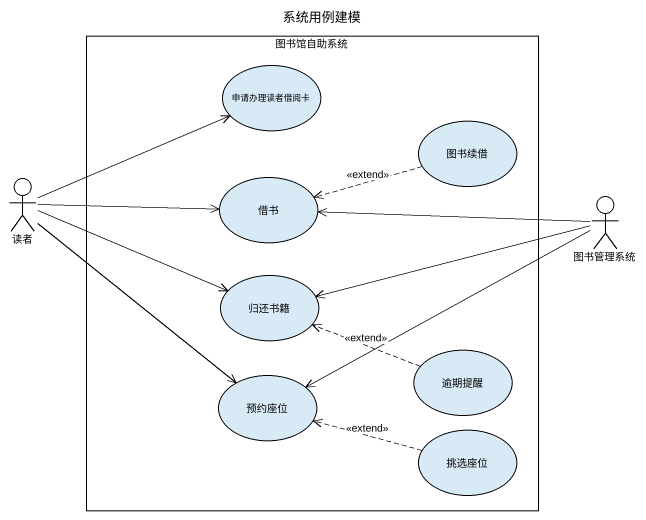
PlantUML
@startuml
title 系统用例建模
rectangle 图书馆自助系统 {
  usecase 申请办理读者借阅卡
  usecase 图书续借
  usecase 借书
  usecase 归还书籍
  usecase 预约座位
  usecase 逾期提醒
  usecase 挑选座位
}
actor 读者
actor 图书管理系统
图书续借 .left.> 借书 : <<extend>>
读者 -right-> 申请办理读者借阅卡
读者 -right-> 借书
读者 -right-> 归还书籍
读者 --> 预约座位
借书 <-right- 图书管理系统
归还书籍 <-right- 图书管理系统
预约座位 <-right- 图书管理系统
逾期提醒 .left.> 归还书籍 : <<extend>>
挑选座位 .left.> 预约座位 : <<extend>>
@enduml
